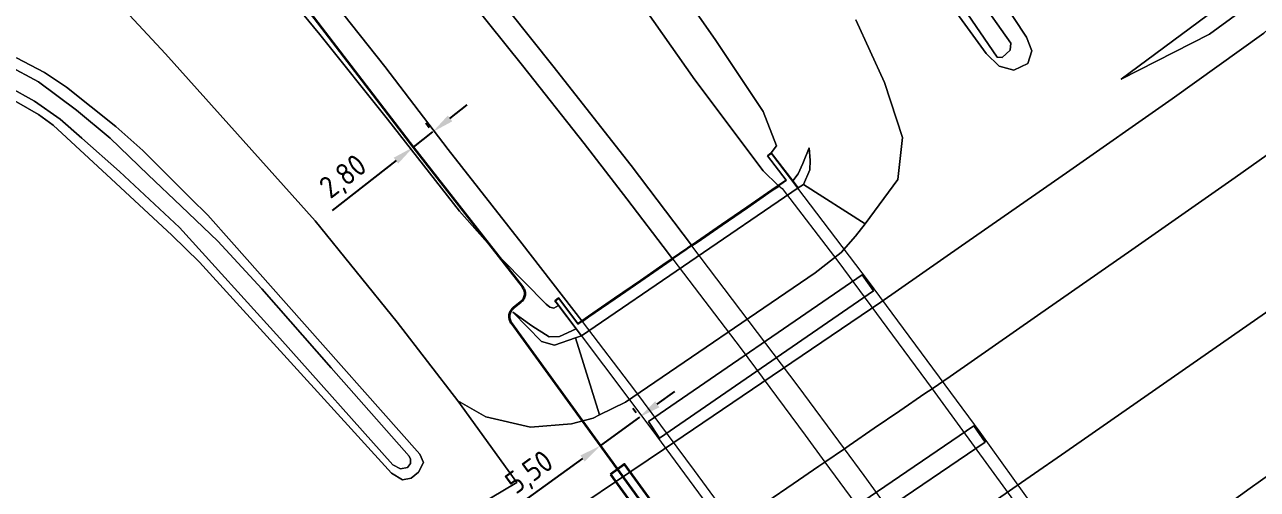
# Model space of a CAD drawing. Header units: metres. Extents: x 112942 to 118371, y 496117 to 499046.
# Drawn here: x 117805.7 to 117946, y 496575.1 to 496628 of the extents above; entities that cross this region are included whole.
import ezdxf

# ---------------------------------------------------------------- set-up
doc = ezdxf.new("R2010")
doc.units = ezdxf.units.M
for name, color, linetype, lineweight in [('B-WE-OG-TOPOKAART-G', 253, 'Continuous', 18), ('N-WE-KL-DATA_GLASVEZEL-G', 90, 'KL-GLASVEZEL-N', 35), ('N-WE-KL-DATA_GLASVEZEL-M', 7, 'Continuous', 18), ('N-WE-KL-DATA_GLASVEZEL_MANTELBUIS-G', 90, 'Continuous', 35)]:
    doc.layers.add(name, color=color, linetype=linetype, lineweight=lineweight)
doc.styles.add('ISO', font='isocp.shx')
doc.linetypes.add('KL-GLASVEZEL-N', pattern='A,4,-1,[101,NLCS.SHX,S=0.5,R=0,X=0,Y=0],-1,4,-1,["G",Standard,S=1,R=0,X=-0.25,Y=-0.5],-1.5', length=12.5)
doc.dimstyles.new('ISO', dxfattribs={"dimtxt": 2.5, "dimasz": 2.5, "dimexe": 1.25, "dimexo": 0.625, "dimtad": 1, "dimtxsty": 'ISO', "dimcen": 2.5, "dimadec": 0, "dimazin": 0, "dimtfac": 1, "dimtmove": 0, "dimatfit": 3, "dimfxl": 1, "dimarcsym": 0})

# ---------------------------------------------------------------- blocks, each defined once
blk = doc.blocks.new('*D11')
at = {"layer": 'Defpoints', "color": 0, "transparency": 16777216}
for p in [(117852.16, 496615.74, 6.79), (117849.96, 496614.02, 6.79), (117849.96, 496614.02)]:
    blk.add_point(p, dxfattribs=at)
at = {"layer": 'N-WE-KL-DATA_GLASVEZEL-M', "color": 0, "lineweight": -2, "transparency": 16777216}
for p, q in [((117854.13, 496617.28), (117856.1, 496618.82)), ((117852.16, 496615.74), (117849.96, 496614.02)), ((117851.78, 496616.23), (117851.39, 496616.73)), ((117849.57, 496614.51), (117849.19, 496615)), ((117847.99, 496612.48), (117840.74, 496606.82))]:
    blk.add_line(p, q, dxfattribs=at)
at = {"layer": 'N-WE-KL-DATA_GLASVEZEL-M', "color": 0, "transparency": 16777216}
for points in [[(117853.88, 496617.61), (117854.39, 496616.95), (117852.16, 496615.74)], [(117847.73, 496612.81), (117848.24, 496612.15), (117849.96, 496614.02)]]:
    blk.add_solid(points, dxfattribs=at)
at = {"layer": 'N-WE-KL-DATA_GLASVEZEL-M', "color": 0, "transparency": 16777216, "insert": (117842.11, 496610.5), "char_height": 2.5, "attachment_point": 5, "rotation": 38.0033, "style": 'ISO'}
blk.add_mtext('2,80', dxfattribs=at)
blk = doc.blocks.new('*D12')
at = {"layer": 'Defpoints', "color": 0, "transparency": 16777216}
for p in [(117875.69, 496583.27, 5.71), (117871.24, 496580.04, 5.71), (117871.24, 496580.04)]:
    blk.add_point(p, dxfattribs=at)
at = {"layer": 'N-WE-KL-DATA_GLASVEZEL-M', "color": 0, "lineweight": -2, "transparency": 16777216}
for p, q in [((117877.71, 496584.74), (117879.73, 496586.21)), ((117875.32, 496583.78), (117874.95, 496584.28)), ((117875.69, 496583.27), (117871.24, 496580.04)), ((117870.87, 496580.55), (117870.5, 496581.05)), ((117869.21, 496578.57), (117861.83, 496573.21))]:
    blk.add_line(p, q, dxfattribs=at)
at = {"layer": 'N-WE-KL-DATA_GLASVEZEL-M', "color": 0, "transparency": 16777216}
for points in [[(117877.47, 496585.08), (117877.96, 496584.4), (117875.69, 496583.27)], [(117868.97, 496578.91), (117869.46, 496578.23), (117871.24, 496580.04)]]:
    blk.add_solid(points, dxfattribs=at)
at = {"layer": 'N-WE-KL-DATA_GLASVEZEL-M', "color": 0, "transparency": 16777216, "insert": (117863.3, 496576.82), "char_height": 2.5, "attachment_point": 5, "rotation": 35.9783, "style": 'ISO'}
blk.add_mtext('5,50', dxfattribs=at)

msp = doc.modelspace()

# ---------------------------------------------------------------- linework, layer by layer
at = {"layer": 'B-WE-OG-TOPOKAART-G'}
for points, elevation in [([(117904.764, 496641.255), (117916.393, 496624.253), (117916.393, 496624.253), (117916.95, 496624.216), (117917.875, 496625.051), (117917.927, 496625.848), (117910.418, 496636.522)], -1.411), ([(117910.418, 496636.522), (117917.927, 496625.848), (117917.875, 496625.051), (117916.95, 496624.216), (117916.393, 496624.253), (117904.764, 496641.255)], -1.411), ([(117803.86, 496620.924), (117806.862, 496619.232), (117809.794, 496617.183), (117812.248, 496615.054), (117816.517, 496611.26), (117823.349, 496604.85), (117834.778, 496592.283), (117847.617, 496577.846), (117848.496, 496577.407), (117849.28, 496577.547), (117849.652, 496578), (117849.65, 496578.511), (117849.478, 496578.822), (117840.627, 496588.891), (117832.732, 496597.876), (117827.703, 496603.298), (117823.549, 496607.314), (117819.802, 496610.85), (117815.481, 496615.02), (117811.645, 496618.231), (117807.326, 496621.454), (117803.776, 496623.355)], -1.462), ([(117803.776, 496623.355), (117807.326, 496621.454), (117811.645, 496618.231), (117815.481, 496615.02), (117819.802, 496610.85), (117823.549, 496607.314), (117827.703, 496603.298), (117832.732, 496597.876), (117840.627, 496588.891), (117849.478, 496578.822), (117849.65, 496578.511), (117849.652, 496578), (117849.28, 496577.547), (117848.496, 496577.407), (117847.617, 496577.846), (117834.778, 496592.283), (117823.349, 496604.85), (117816.517, 496611.26), (117812.248, 496615.054), (117809.794, 496617.183), (117806.862, 496619.232), (117803.86, 496620.924)], -1.462)]:
    msp.add_lwpolyline(points, dxfattribs=dict(at, elevation=elevation))
for points in [[(117807.944, 496639.506, -0.922), (117821.767, 496624.641, -0.83), (117838.797, 496605.613, -0.755), (117848.109, 496594.094, -0.712), (117855.023, 496585.123, -0.7), (117861.727, 496575.841, -0.199), (117851.338, 496569.668, -0.46), (117836.806, 496560.006, -0.46), (117820.777, 496550.474, -0.418), (117804.573, 496540.468, 0.091), (117793.635, 496534.124, 0.142), (117782.517, 496528.436, 0.154), (117777.364, 496525.565, 0.205), (117768.945, 496528.188, -0.141)], [(117830.923, 496637.069, 6.112), (117839.321, 496626.842, 5.914), (117847.032, 496617.203, 5.842), (117855.228, 496606.707, 5.77), (117860.098, 496601.182, 5.695), (117865.084, 496596.124, 5.743), (117865.476, 496595.816, 5.734), (117865.94, 496595.689, 5.734), (117866.486, 496595.986, 5.746), (117868.483, 496593.335, 4.26), (117866.599, 496592.463, 4.257), (117865.419, 496592.439, 4.257), (117863.424, 496593.655, 4.24), (117861.279, 496595.231, 4.153), (117864.539, 496591.888, 4.16), (117866.034, 496591.462, 4.166), (117868.427, 496592.314, 4.182), (117871.136, 496583.528, -0.306), (117870.415, 496583.168, -0.314), (117867.973, 496582.5, -0.284), (117863.287, 496582.144, -0.314), (117858.21, 496583.303, -0.444), (117855.023, 496585.123, -0.7), (117848.109, 496594.094, -0.712), (117838.797, 496605.613, -0.755), (117821.767, 496624.641, -0.83), (117807.944, 496639.506, -0.922)], [(117837.23, 496635.19, 6.21), (117846.701, 496623.176, 6.096), (117853.937, 496613.762, 5.998), (117862.332, 496603.023, 5.922), (117869.133, 496594.259, 5.84), (117868.67, 496593.94, 5.8), (117866.472, 496596.865, 5.74), (117866.073, 496596.514, 5.712), (117866.486, 496595.986, 5.746), (117865.94, 496595.689, 5.734), (117865.476, 496595.816, 5.734), (117865.084, 496596.124, 5.743), (117860.098, 496601.182, 5.695), (117855.228, 496606.707, 5.77), (117847.032, 496617.203, 5.842), (117839.321, 496626.842, 5.914), (117830.923, 496637.069, 6.112)], [(117876.742, 496637.079, 6.184), (117884.3, 496626.272, 6.22), (117889.764, 496618.056, 6.103), (117891.296, 496614.16, 6.133), (117890.669, 496613.38, 6.199), (117890.237, 496613.014, 6.367), (117892.361, 496610.26, 6.403), (117891.638, 496609.76, 6.446), (117891.486, 496609.655, 6.434), (117889.758, 496611.315, 6.412), (117881.973, 496621.683, 6.442), (117873.625, 496633.578, 6.502)], [(117890.669, 496613.38, 6.199), (117891.296, 496614.16, 6.133), (117889.764, 496618.056, 6.103), (117884.3, 496626.272, 6.22), (117876.742, 496637.079, 6.184)], [(117873.625, 496633.578, 6.502), (117881.973, 496621.683, 6.442), (117889.758, 496611.315, 6.412), (117891.486, 496609.655, 6.434), (117890.739, 496609.141, 6.41), (117887.914, 496607.195, 6.348), (117885.033, 496605.21, 6.206), (117882.184, 496603.249, 6.085), (117881.598, 496602.845, 6.072), (117874.729, 496611.915, 6.162), (117865.835, 496623.268, 6.29), (117855.961, 496635.659, 6.404)], [(117855.961, 496635.659, 6.404), (117865.835, 496623.268, 6.29), (117874.729, 496611.915, 6.162), (117881.598, 496602.845, 6.072)], [(117954.815, 496634.46, 0.044), (117946.703, 496627.003, 0.012), (117936.309, 496619.495, -0.051), (117924.253, 496611.085, -0.066), (117912.317, 496602.79, -0.028), (117903.137, 496596.37, -0.039), (117878.407, 496579.577, -0.001), (117864.13, 496569.975, -0.011), (117852.585, 496562.383, -0.019), (117838.663, 496553.448, -0.021), (117825.803, 496545.434, 0.027), (117811.65, 496536.709, 0.102), (117799.014, 496529.271, 0.153), (117786.409, 496522.292, 0.188), (117772.707, 496515.453, 0.155), (117762.952, 496511.041, 0.122), (117743.716, 496503.071, 0.116), (117731.345, 496498.58, 0.134), (117718.146, 496494.358, 0.14)], [(117718.146, 496494.358, 0.14), (117731.345, 496498.58, 0.134), (117743.716, 496503.071, 0.116), (117762.952, 496511.041, 0.122), (117772.707, 496515.453, 0.155), (117786.409, 496522.292, 0.188), (117799.014, 496529.271, 0.153), (117811.65, 496536.709, 0.102), (117825.803, 496545.434, 0.027), (117838.663, 496553.448, -0.021), (117852.585, 496562.383, -0.019), (117864.13, 496569.975, -0.011), (117878.407, 496579.577, -0.001), (117903.137, 496596.37, -0.039), (117912.317, 496602.79, -0.028), (117924.253, 496611.085, -0.066), (117936.309, 496619.495, -0.051), (117946.703, 496627.003, 0.012), (117954.815, 496634.46, 0.044)], [(117854.648, 496632.985, 6.509), (117862.375, 496623.326, 6.432), (117869.399, 496614.441, 6.364), (117874.269, 496608.119, 6.282), (117878.983, 496601.923, 6.215), (117879.414, 496601.34, 6.245), (117878.727, 496600.866, 6.209), (117875.788, 496598.842, 6.086), (117872.845, 496596.816, 5.963), (117869.883, 496594.775, 5.873), (117869.133, 496594.259, 5.84), (117862.332, 496603.023, 5.922), (117853.937, 496613.762, 5.998), (117846.701, 496623.176, 6.096), (117837.23, 496635.19, 6.21)], [(117947.137, 496634.119, -0.793), (117930.497, 496621.747, -0.594), (117940.523, 496626.863, -0.352), (117948.691, 496632.87, -0.283)], [(117948.691, 496632.87, -0.283), (117940.523, 496626.863, -0.352), (117930.497, 496621.747, -0.594), (117947.137, 496634.119, -0.793)], [(117881.598, 496602.845, 6.072), (117881.575, 496602.829, 6.095), (117881.153, 496602.538, 6.236), (117881.068, 496602.479, 6.045), (117879.414, 496601.34, 6.245), (117878.983, 496601.923, 6.215), (117874.269, 496608.119, 6.282), (117869.399, 496614.441, 6.364), (117862.375, 496623.326, 6.432), (117854.648, 496632.985, 6.509)], [(117915.291, 496633.3, -0.817), (117919.727, 496626.535, -0.79), (117920.316, 496624.969, -0.841), (117919.866, 496623.544, -0.844), (117918.286, 496622.766, -0.82), (117916.593, 496623.247, -0.847), (117915.141, 496624.656, -0.811), (117909.684, 496632.223, -0.706)], [(117909.684, 496632.223, -0.706), (117915.141, 496624.656, -0.811), (117916.593, 496623.247, -0.847), (117918.286, 496622.766, -0.82), (117919.866, 496623.544, -0.844), (117920.316, 496624.969, -0.841), (117919.727, 496626.535, -0.79), (117915.291, 496633.3, -0.817)], [(117804.573, 496540.468, 0.091), (117820.777, 496550.474, -0.418), (117836.806, 496560.006, -0.46), (117851.338, 496569.668, -0.46), (117861.727, 496575.841, -0.199), (117855.023, 496585.123, -0.7), (117858.21, 496583.303, -0.444), (117863.287, 496582.144, -0.314), (117867.973, 496582.5, -0.284), (117870.415, 496583.168, -0.314), (117871.136, 496583.528, -0.306), (117874.088, 496585.002, -0.274), (117895.668, 496599.719, -0.321), (117898.622, 496602.035, -0.246), (117900.265, 496603.897, -0.114), (117901.362, 496605.269, -0.123), (117905.078, 496610.313, -0.257), (117905.622, 496615.097, -0.303), (117903.556, 496621.369, -0.355), (117900.321, 496628.514, -0.45)], [(117900.321, 496628.514, -0.45), (117903.556, 496621.369, -0.355), (117905.622, 496615.097, -0.303), (117905.078, 496610.313, -0.257), (117901.362, 496605.269, -0.123), (117894.354, 496609.761, 4.103), (117895.079, 496611.434, 4.337), (117895.115, 496612.484, 4.415), (117894.986, 496613.931, 4.406), (117894.277, 496612.142, 4.436), (117893.758, 496610.983, 4.391), (117893.142, 496610.192, 4.213), (117890.669, 496613.38, 6.199)], [(117804.81, 496624.185, -0.997), (117807.997, 496622.502, -0.997), (117810.505, 496620.844, -1.039), (117816.118, 496616.362, -0.949), (117819.196, 496613.646, -0.916), (117824.649, 496608.165, -0.892), (117826.567, 496606.277, -0.907), (117829.286, 496603.22, -0.961), (117835.484, 496596.217, -1.021), (117850.713, 496579.055, -0.931), (117851.13, 496578.113, -0.907), (117850.56, 496577.002, -0.844), (117849.705, 496576.329, -0.835), (117848.743, 496576.14, -0.904), (117847.491, 496576.91, -0.916), (117825.618, 496600.92, -1.069), (117822.469, 496604.01, -1.033), (117815.583, 496610.415, -0.871), (117808.972, 496616.53, -0.895), (117807.334, 496617.72, -0.946), (117803.562, 496619.886, -0.994)], [(117803.562, 496619.886, -0.994), (117807.334, 496617.72, -0.946), (117808.972, 496616.53, -0.895), (117815.583, 496610.415, -0.871), (117822.469, 496604.01, -1.033), (117825.618, 496600.92, -1.069), (117847.491, 496576.91, -0.916), (117848.743, 496576.14, -0.904), (117849.705, 496576.329, -0.835), (117850.56, 496577.002, -0.844), (117851.13, 496578.113, -0.907), (117850.713, 496579.055, -0.931), (117835.484, 496596.217, -1.021), (117829.286, 496603.22, -0.961), (117826.567, 496606.277, -0.907), (117824.649, 496608.165, -0.892), (117819.196, 496613.646, -0.916), (117816.118, 496616.362, -0.949), (117810.505, 496620.844, -1.039), (117807.997, 496622.502, -0.997), (117804.81, 496624.185, -0.997)], [(117804.781, 496519.756, 0.525), (117817.729, 496527.08, 0.491), (117831.786, 496535.548, 0.44), (117845.95, 496544.419, 0.317), (117859.026, 496552.87, 0.239), (117871.473, 496560.967, 0.246), (117884.044, 496569.421, 0.265), (117886.45, 496571.071, 5.603), (117887.274, 496571.636, 5.643), (117890.184, 496573.631, 5.727), (117893.179, 496575.685, 5.83), (117896.093, 496577.683, 5.932), (117896.789, 496578.16, 5.939), (117899.002, 496579.677, 5.811), (117899.527, 496580.038, 5.828), (117902.404, 496582.01, 5.938), (117905.328, 496584.016, 6.063), (117908.154, 496585.954, 6.177), (117908.969, 496586.512, 6.197), (117911.022, 496587.92, 0.223), (117920.961, 496594.852, 0.269), (117931.708, 496602.321, 0.307), (117943.477, 496610.569, 0.372), (117959.306, 496621.801, 0.466)], [(117959.306, 496621.801, 0.466), (117943.477, 496610.569, 0.372), (117931.708, 496602.321, 0.307), (117920.961, 496594.852, 0.269), (117911.022, 496587.92, 0.223), (117908.969, 496586.512, 6.197), (117908.154, 496585.954, 6.177), (117905.328, 496584.016, 6.063), (117902.404, 496582.01, 5.938), (117899.527, 496580.038, 5.828), (117899.002, 496579.677, 5.811), (117896.789, 496578.16, 5.939), (117896.093, 496577.683, 5.932), (117893.179, 496575.685, 5.83), (117890.184, 496573.631, 5.727), (117887.274, 496571.636, 5.643), (117886.45, 496571.071, 5.603), (117884.044, 496569.421, 0.265), (117871.473, 496560.967, 0.246), (117859.026, 496552.87, 0.239), (117845.95, 496544.419, 0.317), (117831.786, 496535.548, 0.44), (117817.729, 496527.08, 0.491), (117804.781, 496519.756, 0.525)], [(117893.142, 496610.192, 4.213), (117893.752, 496609.383, 4.186), (117869.077, 496592.546, 4.186), (117868.483, 496593.335, 4.26), (117866.486, 496595.986, 5.746), (117866.073, 496596.514, 5.712), (117866.472, 496596.865, 5.74), (117868.67, 496593.94, 5.8), (117869.133, 496594.259, 5.84), (117869.883, 496594.775, 5.873), (117872.845, 496596.816, 5.963), (117875.788, 496598.842, 6.086), (117878.727, 496600.866, 6.209), (117879.414, 496601.34, 6.245), (117881.068, 496602.479, 6.045), (117881.153, 496602.538, 6.236), (117881.575, 496602.829, 6.095), (117881.598, 496602.845, 6.072), (117882.184, 496603.249, 6.085), (117885.033, 496605.21, 6.206), (117887.914, 496607.195, 6.348), (117890.739, 496609.141, 6.41), (117891.486, 496609.655, 6.434), (117891.638, 496609.76, 6.446), (117892.361, 496610.26, 6.403), (117890.237, 496613.014, 6.367), (117890.669, 496613.38, 6.199), (117893.142, 496610.192, 4.213)], [(117889.759, 496564.706, 5.3), (117877.151, 496581.856, 5.55), (117866.14, 496596.507, 5.712), (117866.464, 496596.792, 5.74), (117868.659, 496593.872, 5.8), (117879.436, 496601.295, 6.25), (117881.096, 496602.438, 6.045), (117881.181, 496602.497, 6.236), (117881.603, 496602.788, 6.095), (117891.666, 496609.719, 6.446), (117892.433, 496610.249, 6.403), (117890.306, 496613.007, 6.367), (117890.66, 496613.307, 6.199), (117901.709, 496598.759, 5.95), (117914.429, 496581.552, 5.7), (117926.92, 496564.097, 5.45)], [(117894.354, 496609.761, 4.103), (117893.752, 496609.383, 4.186), (117893.142, 496610.192, 4.213), (117893.758, 496610.983, 4.391), (117894.277, 496612.142, 4.436), (117894.986, 496613.931, 4.406), (117895.115, 496612.484, 4.415), (117895.079, 496611.434, 4.337), (117894.354, 496609.761, 4.103)], [(117901.362, 496605.269, -0.123), (117900.265, 496603.897, -0.114), (117898.622, 496602.035, -0.246), (117895.668, 496599.719, -0.321), (117874.088, 496585.002, -0.274), (117871.136, 496583.528, -0.306), (117868.427, 496592.314, 4.182), (117869.077, 496592.546, 4.186), (117893.752, 496609.383, 4.186), (117894.354, 496609.761, 4.103), (117901.362, 496605.269, -0.123)], [(117909.615, 496565.06, 5.613), (117901.234, 496576.649, 5.775), (117899.002, 496579.677, 5.811), (117893.74, 496586.815, 5.896), (117881.659, 496602.765, 6.071), (117882.244, 496603.168, 6.084), (117885.092, 496605.13, 6.203), (117887.975, 496607.116, 6.347), (117890.798, 496609.06, 6.41), (117891.563, 496609.587, 6.436), (117891.93, 496609.297, 6.443), (117898.237, 496601.018, 6.375), (117904.482, 496592.607, 6.3), (117908.969, 496586.512, 6.197), (117910.198, 496584.843, 6.169), (117917.316, 496575.061, 6.031), (117921.752, 496568.915, 5.94)], [(117886.45, 496571.071, 5.603), (117881.939, 496577.213, 5.678), (117875.142, 496586.342, 5.78), (117869.193, 496594.179, 5.839), (117869.943, 496594.695, 5.872), (117872.909, 496596.739, 5.96), (117875.853, 496598.766, 6.08), (117878.79, 496600.789, 6.198), (117879.467, 496601.255, 6.25), (117887.252, 496591.047, 6.12), (117894.544, 496581.224, 5.979), (117896.789, 496578.16, 5.939), (117901.889, 496571.2, 5.847)], [(117902.297, 496597.646, 0.23), (117901.016, 496599.496, 0.23), (117876.725, 496582.773, 0.336), (117877.965, 496580.896, 0.33), (117902.297, 496597.646, 0.23)], [(117902.297, 496597.646, 0.23), (117877.965, 496580.896, 0.33), (117876.725, 496582.773, 0.336), (117901.016, 496599.496, 0.23), (117902.297, 496597.646, 0.23)], [(117948.665, 496596.35, 0.094), (117937.441, 496588.56, 0.05), (117924.191, 496579.341, 0.032), (117920.12, 496576.515, 0.038), (117893.197, 496557.846, 0.038), (117879.973, 496548.741, 0.017), (117868.041, 496540.801, 0.061), (117861.548, 496536.628, 0.073), (117848.542, 496528.596, 0.136), (117839.699, 496523.347, 0.216), (117826.535, 496516.046, 0.307), (117813.34, 496509.291, 0.371), (117800.651, 496503.282, 0.399), (117786.541, 496497.108, 0.429), (117771.973, 496491.475, 0.411), (117753.746, 496485.069, 0.456), (117750.728, 496484.077, 0.383), (117736.82, 496479.966, 0.432), (117722.484, 496476.103, 0.419)], [(117722.484, 496476.103, 0.419), (117736.82, 496479.966, 0.432), (117750.728, 496484.077, 0.383), (117753.746, 496485.069, 0.456), (117771.973, 496491.475, 0.411), (117786.541, 496497.108, 0.429), (117800.651, 496503.282, 0.399), (117813.34, 496509.291, 0.371), (117826.535, 496516.046, 0.307), (117839.699, 496523.347, 0.216), (117848.542, 496528.596, 0.136), (117861.548, 496536.628, 0.073), (117868.041, 496540.801, 0.061), (117879.973, 496548.741, 0.017), (117893.197, 496557.846, 0.038), (117920.12, 496576.515, 0.038), (117924.191, 496579.341, 0.032), (117937.441, 496588.56, 0.05), (117948.665, 496596.35, 0.094)], [(117868.427, 496592.314, 4.182), (117866.034, 496591.462, 4.166), (117864.539, 496591.888, 4.16), (117861.279, 496595.231, 4.153), (117863.424, 496593.655, 4.24), (117865.419, 496592.439, 4.257), (117866.599, 496592.463, 4.257), (117868.483, 496593.335, 4.26), (117869.077, 496592.546, 4.186), (117868.427, 496592.314, 4.182)], [(117827.953, 496477.982, 0.502), (117829.023, 496482.379, 0.44), (117830.509, 496486.969, 0.369), (117832.349, 496491.361, 0.297), (117834.807, 496495.982, 0.244), (117837.769, 496500.839, 0.218), (117839.791, 496503.753, 0.207), (117841.343, 496505.744, 0.17), (117844.494, 496509.002, 0.147), (117849.374, 496513.238, 0.134), (117855.595, 496517.857, 0.082), (117861.663, 496522.073, 0.074), (117874.662, 496531.11, 0.039), (117888.526, 496540.752, 0.044), (117899.496, 496548.28, 0.002), (117927.207, 496567.385, 0.119), (117931.003, 496569.936, 0.085), (117933.351, 496566.627, 0.073), (117945.184, 496575.175, 0.078), (117956.92, 496583.557, 0.094)], [(117956.92, 496583.557, 0.094), (117945.184, 496575.175, 0.078), (117933.351, 496566.627, 0.073), (117931.003, 496569.936, 0.085), (117927.207, 496567.385, 0.119), (117899.496, 496548.28, 0.002), (117888.526, 496540.752, 0.044), (117874.662, 496531.11, 0.039), (117861.663, 496522.073, 0.074), (117855.595, 496517.857, 0.082), (117849.374, 496513.238, 0.134), (117844.494, 496509.002, 0.147), (117841.343, 496505.744, 0.17), (117839.791, 496503.753, 0.207), (117837.769, 496500.839, 0.218), (117834.807, 496495.982, 0.244), (117832.349, 496491.361, 0.297), (117830.509, 496486.969, 0.369), (117829.023, 496482.379, 0.44), (117827.953, 496477.982, 0.502)], [(117889.313, 496565.614, 0.23), (117890.593, 496563.764, 0.23), (117902.839, 496572.157, 0.23), (117915.017, 496580.439, 0.24), (117913.737, 496582.289, 0.245), (117889.313, 496565.614, 0.23)], [(117889.313, 496565.614, 0.23), (117913.737, 496582.289, 0.245), (117915.017, 496580.439, 0.24), (117902.839, 496572.157, 0.23), (117890.593, 496563.764, 0.23), (117889.313, 496565.614, 0.23)]]:
    msp.add_polyline3d(points, dxfattribs=at)
at = {"layer": 'N-WE-KL-DATA_GLASVEZEL-G', "flags": 128}
msp.add_lwpolyline([(113099.712, 499014.37), (113099.44, 499003.59), (113099.499, 498999.792), (113099.804, 498996.137), (113099.53, 498968.354), (113099.566, 498951.056), (113099.476, 498942.658), (113099.726, 498939.408), (113100.155, 498937.952), (113101.157, 498935.413), (113102.32, 498932.796), (113103.399, 498931.465), (113105.433, 498929.886), (113106.674, 498929.14), (113108.587, 498928.742), (113115.604, 498928.288), (113129.599, 498927.262), (113152.277, 498925.63), (113152.278, 498925.63), (113175.725, 498923.657), (113198.974, 498921.279), (113220.698, 498917.529), (113241.314, 498911.718), (113259.89, 498904.498), (113281.526, 498893.155), (113301.308, 498879.664), (113319.784, 498863.537), (113333.555, 498848.523), (113341.231, 498838.155), (113343.813, 498834.565), (113349.506, 498825.765), (113354.73, 498816.673), (113359.468, 498807.319), (113363.708, 498797.729), (113367.618, 498787.457), (113368.69, 498784.539), (113369.84, 498781.239), (113370.932, 498777.919), (113371.966, 498774.58), (113372.942, 498771.223), (113373.858, 498767.849), (113374.715, 498764.461), (113375.512, 498761.057), (113376.249, 498757.641), (113376.904, 498754.201), (113377.495, 498750.762), (113378.051, 498747.312), (113378.547, 498743.858), (113378.751, 498742.291), (113379.096, 498739.399), (113379.409, 498736.448), (113379.688, 498733.512), (113379.978, 498730.104), (113380.237, 498726.718), (113380.477, 498723.355), (113380.731, 498719.632), (113381.013, 498716.6), (113381.313, 498713.488), (113381.645, 498710.241), (113382.004, 498707.026), (113382.398, 498703.847), (113382.864, 498700.521), (113383.288, 498697.357), (113383.734, 498694.396), (113384.26, 498691.285), (113384.844, 498688.186), (113385.484, 498685.098), (113386.182, 498682.023), (113386.937, 498678.961), (113387.748, 498675.913), (113388.615, 498672.881), (113389.539, 498669.866), (113390.518, 498666.868), (113391.552, 498663.889), (113392.642, 498660.93), (113393.786, 498657.991), (113394.984, 498655.073), (113396.236, 498652.179), (113397.542, 498649.308), (113398.9, 498646.462), (113400.311, 498643.642), (113401.774, 498640.848), (113403.288, 498638.082), (113404.854, 498635.344), (113406.469, 498632.635), (113408.135, 498629.958), (113409.85, 498627.311), (113411.614, 498624.697), (113413.425, 498622.115), (113415.285, 498619.568), (113417.191, 498617.056), (113419.143, 498614.579), (113421.141, 498612.139), (113423.183, 498609.736), (113425.27, 498607.372), (113427.401, 498605.046), (113429.574, 498602.761), (113431.788, 498600.516), (113434.044, 498598.312), (113436.344, 498596.148), (113437.799, 498594.819), (113441.055, 498591.955), (113443.465, 498589.927), (113445.915, 498587.941), (113448.402, 498586.001), (113450.924, 498584.108), (113453.48, 498582.262), (113456.07, 498580.463), (113458.734, 498578.718), (113461.177, 498577.178), (113463.659, 498575.644), (113466.184, 498574.143), (113469.543, 498572.148), (113472.314, 498570.568), (113475.129, 498569.013), (113477.98, 498567.48), (113480.865, 498565.962), (113483.778, 498564.454), (113489.504, 498561.531), (113492.64, 498560.008), (113501.635, 498555.639), (113510.63, 498551.27), (113519.626, 498546.901), (113528.621, 498542.532), (113537.616, 498538.163), (113546.611, 498533.794), (113555.593, 498529.431), (113560.418, 498527.154), (113579.63, 498518.055), (113601.833, 498507.934), (113627.27, 498496.378), (113627.896, 498496.699), (113651.209, 498486.151), (113674.376, 498475.686), (113700.62, 498463.505), (113723.402, 498452.851), (113747.607, 498441.92), (113826.936, 498407.232), (113831.96, 498404.555), (113856.291, 498390.206), (113876.281, 498378.09), (113881.116, 498375.349), (113901.444, 498365.312), (113923.487, 498354.345), (113947.094, 498342.456), (113969.922, 498330.857), (113998.595, 498316.097), (114017.505, 498306.229), (114042.278, 498293.06), (114066.728, 498280.02), (114090.418, 498267.163), (114113.179, 498254.611), (114113.179, 498254.611), (114136.142, 498241.86), (114161.935, 498227.268), (114186.026, 498213.509), (114206.354, 498201.808), (114231.746, 498186.946), (114255.923, 498172.65), (114282.573, 498156.533), (114306.156, 498142.09), (114330.404, 498127.051), (114353.649, 498112.661), (114377.173, 498098.282), (114400.39, 498084.264), (114400.39, 498084.264), (114400.39, 498084.264), (114424.381, 498069.86), (114447.304, 498056.342), (114471.846, 498042.035), (114494.618, 498028.886), (114509.723, 498020.344), (114519.828, 498014.63), (114532.295, 498007.637), (114547.431, 497999.207), (114554.569, 497995.219), (114561.698, 497991.236), (114576.34, 497983.145), (114594.008, 497973.536), (114612.78, 497963.411), (114629.357, 497954.521), (114637.087, 497950.389), (114659.016, 497938.907), (114663.476, 497936.6), (114670.112, 497933.227), (114681.314, 497927.562), (114688.002, 497924.245), (114688.002, 497924.245), (114699.381, 497918.468), (114713.724, 497911.12), (114722.775, 497906.57), (114739.305, 497898.205), (114758.236, 497888.959), (114781.307, 497877.636), (114789.929, 497873.442), (114806.071, 497865.567), (114820.247, 497858.793), (114832.07, 497853.143), (114839.35, 497849.661), (114859.114, 497839.161), (114859.834, 497838.808), (114861.029, 497838.223), (114918.608, 497811.949), (114920.617, 497810.991), (114927.641, 497808.928), (114945.501, 497801.09), (114955.15, 497796.805), (114965.848, 497790.973), (114978.069, 497784.16), (114993.439, 497777.439), (115009.534, 497770.42), (115024.846, 497763.803), (115042.759, 497756.185), (115061.558, 497748.294), (115077.255, 497741.973), (115077.779, 497741.733), (115092.907, 497735.4), (115110.354, 497728.204), (115119.312, 497724.566), (115128.235, 497737.264), (115131.2, 497735.069), (115137.069, 497730.88), (115143.723, 497726.432), (115148.029, 497723.754), (115152.972, 497720.979), (115157.087, 497718.73), (115164.692, 497714.92), (115172.898, 497710.903), (115184.421, 497705.42), (115193.888, 497701.085), (115205.145, 497695.936), (115213.536, 497692.157), (115219.93, 497689.177), (115224.911, 497687.06), (115232.819, 497683.83), (115236.05, 497682.537), (115239.06, 497681.366), (115251.825, 497676.544), (115276.956, 497667.151), (115291.756, 497661.561), (115301.108, 497658.029), (115320.058, 497650.863), (115338.866, 497643.693), (115343.986, 497641.686), (115350.871, 497638.768), (115360.275, 497634.799), (115365.004, 497632.73), (115366.013, 497632.289), (115368.097, 497631.377), (115378.556, 497626.904), (115381.75, 497621.432), (115390.867, 497617.898), (115409.483, 497610.935), (115429.461, 497603.463), (115472.724, 497587.274), (115509.337, 497573.467), (115554.049, 497556.742), (115598.687, 497540.018), (115647.817, 497521.572), (115674.818, 497511.419), (115678.607, 497521.062), (115684.944, 497518.686), (115735.335, 497499.843), (115749.331, 497494.619), (115760.346, 497490.443), (115766.452, 497487.922), (115783.719, 497479.9), (115812.497, 497466.388), (115840.452, 497453.266), (115858.018, 497445.157), (115866.741, 497441.75), (115868.95, 497447.502), (115869.315, 497448.433, -0.1086482), (116037.119, 497385.881), (116033.732, 497377.249), (116036.858, 497376.155), (116055.709, 497369.801), (116070.22, 497365.032), (116083.866, 497360.782), (116098.486, 497356.612), (116108.822, 497353.737), (116119.993, 497350.693), (116139.214, 497345.83), (116156.574, 497341.763), (116175.357, 497337.731), (116192.155, 497334.492), (116209.518, 497331.394), (116229.215, 497328.132), (116252.122, 497324.636), (116273.129, 497321.579), (116294.892, 497318.468), (116318.004, 497315.13), (116350.283, 497310.51), (116375.702, 497308.929), (116382.507, 497308.552), (116391.295, 497307.551), (116394.42, 497307.113), (116414.484, 497304.356), (116428.189, 497302.486), (116446.786, 497300.064), (116447.908, 497300.203), (116465.238, 497297.672), (116484.7, 497295.014), (116499.765, 497292.854), (116518.539, 497290.195), (116530.143, 497288.552), (116530.143, 497288.552), (116543.156, 497286.449), (116557.771, 497284.095), (116583.542, 497280.464), (116599.888, 497278.119), (116603.095, 497277.66), (116619.573, 497275.303), (116621.152, 497275.082), (116633.544, 497273.341), (116633.545, 497273.341), (116653.547, 497270.317), (116671.848, 497267.597), (116690.341, 497264.969), (116706.459, 497262.623), (116729, 497259.366), (116746.183, 497256.921), (116746.184, 497256.921), (116763.721, 497254.622), (116779.247, 497252.629), (116791.531, 497250.928), (116804.353, 497248.974), (116819.991, 497246.579), (116821.942, 497246.281), (116839.124, 497243.442), (116854.06, 497240.888), (116866.134, 497238.738), (116881.205, 497235.958), (116895.36, 497233.221), (116911.178, 497229.829), (116922.465, 497227.404), (116928.773, 497226.001), (116935.648, 497224.384), (116950.836, 497220.819), (116958.714, 497218.906), (116965.477, 497217.317), (116970.562, 497216.021), (116987.366, 497211.877), (117002.705, 497207.462), (117002.705, 497207.462), (117026.556, 497200.667), (117041.28, 497196.413), (117055.76, 497192.029), (117063.582, 497189.546), (117071.053, 497187.195), (117080.69, 497184.04), (117093.272, 497179.894), (117102.488, 497176.852), (117114.903, 497172.605), (117124.555, 497169.23), (117134.115, 497165.827), (117143.269, 497162.513), (117150.342, 497159.896), (117159.785, 497156.382), (117168.774, 497152.871), (117182.119, 497147.629), (117192.881, 497143.365), (117204.198, 497138.799), (117217.184, 497133.348), (117226.157, 497129.506), (117239.846, 497123.574), (117253.21, 497117.561), (117269.955, 497109.886), (117278.809, 497105.935), (117302.805, 497094.576), (117323.216, 497084.391), (117346.155, 497072.511), (117363.367, 497063.365), (117378.148, 497055.442), (117384.742, 497052.043), (117399.04, 497044.254), (117409.51, 497038.487), (117420.5, 497032.438), (117432.495, 497025.833), (117444.112, 497019.348), (117453.997, 497013.779), (117460.381, 497010.106), (117462.6, 497008.829), (117467.424, 497005.984), (117473.009, 497002.315), (117482.442, 496995.949), (117488.683, 496991.858), (117493.711, 496988.515), (117505.616, 496980.429), (117514.441, 496974.41), (117525.05, 496967.096), (117535.796, 496959.485), (117547.23, 496951.267), (117557.585, 496943.711), (117574.725, 496930.877), (117584.774, 496923.248), (117592.054, 496917.522), (117597.844, 496912.957), (117613.512, 496900.322), (117621.06, 496894.333), (117626.229, 496889.908), (117630.809, 496885.962), (117636.101, 496880.593), (117685.655, 496838.529), (117692.098, 496833.912), (117696.353, 496830.657), (117701.07, 496827.085), (117706.802, 496822.941), (117710.585, 496820.306), (117715.134, 496817.45), (117719.576, 496814.837), (117722.919, 496812.983), (117718.587, 496804.541), (117720.016, 496802.775), (117728.12, 496798.196), (117740.789, 496785.864), (117748.266, 496778.386), (117756.127, 496770.477), (117770.21, 496756.008), (117775.046, 496747.786), (117803.816, 496716.504), (117807.167, 496716.328), (117813.787, 496708.903), (117815.669, 496706.776), (117792.341, 496684.844), (117796.417, 496680.267), (117805.765, 496669.56), (117810.369, 496664.123), (117816.572, 496656.462), (117820.684, 496651.328), (117828.744, 496641.238), (117838.669, 496628.681), (117849.95, 496614.025), (117862.38, 496598.118, -0.4142136), (117862.164, 496596.364), (117861.342, 496595.721, 0.4038997), (117861.1, 496594.002), (117896.691, 496544.976), (117898.377, 496542.654), (117901.058, 496544.599), (117910.823, 496530.799), (117912.397, 496528.613), (117919.735, 496517.522), (117924.034, 496510.821), (117926.852, 496506.352), (117929.449, 496501.812), (117931.551, 496497.719), (117932.901, 496494.763), (117933.935, 496492.403), (117934.954, 496489.973), (117935.883, 496487.497), (117936.745, 496485.072), (117937.542, 496482.62), (117938.237, 496480.116), (117938.515, 496478.903), (117939.155, 496478.359), (117960.435, 496460.288), (117970.788, 496447.015), (117978.262, 496436.696), (117997.148, 496409), (118016.891, 496379.416), (118034.954, 496351.955), (118044.736, 496336.863), (118041.01, 496334.447), (118041.587, 496333.505), (118042.91, 496333.206), (118069.408, 496350.361), (118089.138, 496359.544), (118098.753, 496366.148), (118097.882, 496367.416), (118095.05, 496369.546), (118086.345, 496370.643)], format="xyb", dxfattribs=at)
at = {"layer": 'N-WE-KL-DATA_GLASVEZEL_MANTELBUIS-G', "elevation": 5.712, "flags": 128}
msp.add_lwpolyline([(117872.383, 496576.758), (117895.882, 496544.389), (117897.501, 496545.564), (117874.001, 496577.933)], close=True, dxfattribs=at)

# ---------------------------------------------------------------- dimensions: what is measured, and where the dimension line sits
at = {"layer": 'N-WE-KL-DATA_GLASVEZEL-M'}
for p1, p2, picture, middle in [((117852.163, 496615.741, 6.787), (117849.957, 496614.017, 6.787), '*D11', (117842.111, 496610.504)), ((117875.688, 496583.27, 5.712), (117871.237, 496580.039, 5.712), '*D12', (117863.297, 496576.824))]:
    dim = msp.add_aligned_dim(p1=p1, p2=p2, distance=0, dimstyle='ISO', override={"dimzin": 0}, dxfattribs=at)
    dim.commit()
    dim.dimension.update_dxf_attribs({"geometry": picture, "text_midpoint": middle})

doc.saveas('drawing.dxf')
